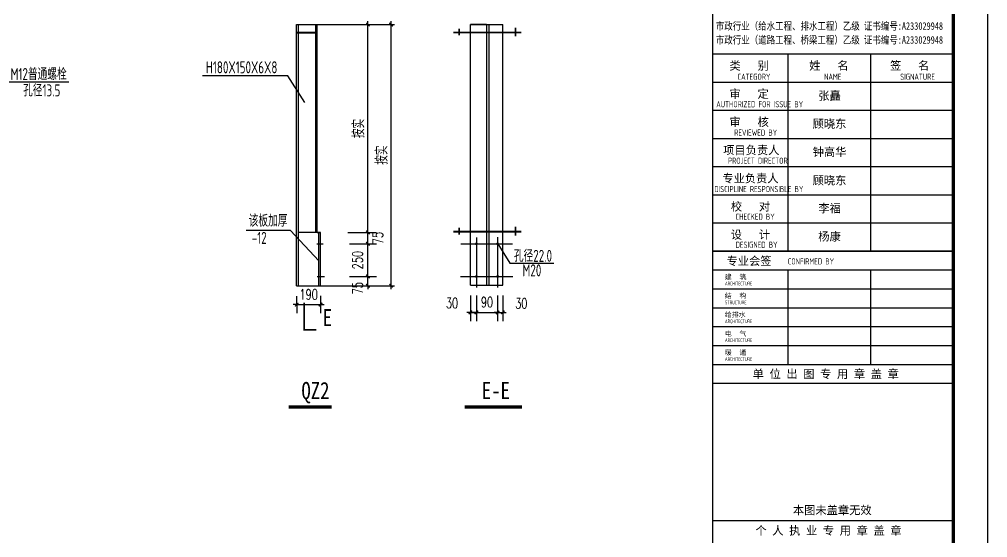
# Model space of a CAD drawing. Extents: x 492302 to 683319, y -252071 to 755100.
# Drawn here: x 549251 to 577425, y -237333 to -222247 of the extents above; entities that cross this region are included whole.
import ezdxf

# ---------------------------------------------------------------- set-up
doc = ezdxf.new("R2010")
doc.units = 0
doc.header["$LTSCALE"] = 1000
doc.header["$MEASUREMENT"] = 0
doc.layers.get('Defpoints').update_dxf_attribs({"color": 250})
doc.layers.add('10', color=7, linetype='Continuous', lineweight=35)
for name, color, linetype in [('3T_WOOD', 21, 'Continuous'), ('PUB_DIM', 171, 'Continuous'), ('PUB_TEXT', 7, 'Continuous'), ('PUB_TITLE', 171, 'Continuous'), ('TK', 4, 'Continuous'), ('水平支撑', 4, 'Continuous')]:
    doc.layers.add(name, color=color, linetype=linetype)
doc.styles.add('-宋体', font='', dxfattribs={"width": 0.8})
doc.styles.add('DIM_FONT', font='SIMPLEX', dxfattribs={"width": 0.7, "bigfont": 'GBCBIG'})
doc.styles.add('TSSD_Dimension', font='Tssdeng.shx', dxfattribs={"width": 0.7, "bigfont": 'hztxt.shx'})
doc.styles.add('TSSD_REIN', font='tssdeng.shx', dxfattribs={"width": 0.7, "bigfont": 'tssdchn.shx'})
doc.styles.add('图签宋体', font='', dxfattribs={"height": 300})
doc.styles.get('-宋体').set_extended_font_data('SimSun')
doc.styles.get('图签宋体').set_extended_font_data('NSimSun')
doc.dimstyles.new('DIMN', dxfattribs={"dimtxt": 300, "dimasz": 100, "dimexe": 250, "dimexo": 300, "dimgap": 150, "dimtad": 1, "dimdec": 0, "dimzin": 0, "dimdsep": 46, "dimtxsty": 'DIM_FONT', "dimblk": 'ARCHTICK', "dimcen": 0.09, "dimclrt": 7, "dimazin": 2, "dimtfac": 1, "dimtdec": 0, "dimtix": 1, "dimtmove": 2, "dimatfit": 3, "dimfxl": 0, "dimtolj": 1, "dimtzin": 0, "dimarcsym": 0})
doc.dimstyles.new('TSSD_20_100', dxfattribs={"dimtxt": 350, "dimasz": 100, "dimexe": 100, "dimexo": 250, "dimgap": 100, "dimtad": 1, "dimdec": 0, "dimlfac": 0.2, "dimzin": 0, "dimdsep": 46, "dimtxsty": 'TSSD_Dimension', "dimblk": 'ARCHTICK', "dimblk1": 'ARCHTICK', "dimblk2": 'ARCHTICK', "dimcen": 0, "dimdle": 100, "dimclrt": 7, "dimadec": 0, "dimazin": 0, "dimtfac": 1, "dimtdec": 0, "dimtix": 1, "dimtmove": 2, "dimatfit": 3, "dimfxl": 0, "dimtolj": 1, "dimtzin": 0, "dimarcsym": 0})

# ---------------------------------------------------------------- blocks, each defined once
blk = doc.blocks.new('_ArchTick')
at = {"color": 0, "linetype": 'ByBlock', "const_width": 0.4}
blk.add_lwpolyline([(-0.5, -0.5), (0.5, 0.5)], dxfattribs=at)
blk = doc.blocks.new('*D1378')
at = {"layer": 'Defpoints', "color": 0}
for p in [(557370, -222399), (560069, -222399), (557370, -229999)]:
    blk.add_point(p, dxfattribs=at)
at = {"layer": 'PUB_DIM', "color": 0, "lineweight": -2}
for p, q in [((557620, -222399), (560169, -222399)), ((560069, -230099), (560069, -222299)), ((557620, -229999), (560169, -229999))]:
    blk.add_line(p, q, dxfattribs=at)
at = {"layer": 'PUB_DIM', "color": 0, "lineweight": -2, "xscale": 100, "yscale": 100, "zscale": 100}
for p, rotation in [((560069, -222399), 90), ((560069, -229999), 270)]:
    blk.add_blockref('_ArchTick', p, dxfattribs=dict(at, rotation=rotation))
at = {"layer": 'PUB_DIM', "color": 7, "insert": (559794, -226199), "char_height": 350, "attachment_point": 5, "rotation": 90, "style": 'TSSD_Dimension'}
blk.add_mtext('\\A1;按实', dxfattribs=at)
blk = doc.blocks.new('*D1386')
at = {"layer": 'Defpoints', "color": 0}
for p in [(557319, -230000), (558015, -229999), (558016, -230551)]:
    blk.add_point(p, dxfattribs=at)
at = {"layer": 'PUB_DIM', "color": 0, "lineweight": -2}
for p, q in [((557319, -230300), (557320, -230801)), ((558016, -230299), (558016, -230801)), ((557320, -230551), (557220, -230551)), ((557320, -230551), (558016, -230551)), ((558016, -230551), (558116, -230550))]:
    blk.add_line(p, q, dxfattribs=at)
at = {"layer": 'PUB_DIM', "color": 0, "lineweight": -2, "xscale": 100, "yscale": 100, "zscale": 100}
for p, rotation in [((557320, -230551), 0.06070544370160746), ((558016, -230551), 180.0607054437016)]:
    blk.add_blockref('_ArchTick', p, dxfattribs=dict(at, rotation=rotation))
at = {"layer": 'PUB_DIM', "color": 7, "insert": (557668, -230251), "char_height": 300, "attachment_point": 5, "rotation": 0.0607, "style": 'DIM_FONT'}
blk.add_mtext('\\A1;190', dxfattribs=at)
blk = doc.blocks.new('*D1388')
at = {"layer": 'Defpoints', "color": 0}
for p in [(558557, -222399), (559394, -222399), (558557, -228446)]:
    blk.add_point(p, dxfattribs=at)
at = {"layer": 'PUB_DIM', "color": 0, "lineweight": -2}
for p, q in [((558807, -222399), (559494, -222399)), ((559394, -228546), (559394, -222299)), ((558807, -228446), (559494, -228446))]:
    blk.add_line(p, q, dxfattribs=at)
at = {"layer": 'PUB_DIM', "color": 0, "lineweight": -2, "xscale": 100, "yscale": 100, "zscale": 100}
for p, rotation in [((559394, -222399), 90), ((559394, -228446), 270)]:
    blk.add_blockref('_ArchTick', p, dxfattribs=dict(at, rotation=rotation))
at = {"layer": 'PUB_DIM', "color": 7, "insert": (559119, -225423), "char_height": 350, "attachment_point": 5, "rotation": 90, "style": 'TSSD_Dimension'}
blk.add_mtext('\\A1;按实', dxfattribs=at)
blk = doc.blocks.new('*D1389')
at = {"layer": 'Defpoints', "color": 0}
for p in [(558557, -228446), (559394, -228446), (558557, -228779)]:
    blk.add_point(p, dxfattribs=at)
at = {"layer": 'PUB_DIM', "color": 0, "lineweight": -2}
for p, q in [((558857, -228446), (559644, -228446)), ((559394, -228779), (559394, -228446)), ((558857, -228779), (559644, -228779))]:
    blk.add_line(p, q, dxfattribs=at)
at = {"layer": 'PUB_DIM', "color": 0, "lineweight": -2, "xscale": 100, "yscale": 100, "zscale": 100}
for p, rotation in [((559394, -228446), 90), ((559394, -228779), 270)]:
    blk.add_blockref('_ArchTick', p, dxfattribs=dict(at, rotation=rotation))
at = {"layer": 'PUB_DIM', "color": 7, "insert": (559682, -228613), "char_height": 300, "attachment_point": 5, "rotation": 90, "style": 'DIM_FONT'}
blk.add_mtext('\\A1;75', dxfattribs=at)
blk = doc.blocks.new('*D1390')
at = {"layer": 'Defpoints', "color": 0}
for p in [(562549, -229985), (563167, -229985), (563167, -230777)]:
    blk.add_point(p, dxfattribs=at)
at = {"layer": 'PUB_DIM', "color": 0, "lineweight": -2}
for p, q in [((562549, -230285), (562549, -231027)), ((563167, -230285), (563167, -231027)), ((562549, -230777), (562449, -230777)), ((562549, -230777), (563167, -230777)), ((563167, -230777), (563267, -230777))]:
    blk.add_line(p, q, dxfattribs=at)
at = {"layer": 'PUB_DIM', "color": 0, "lineweight": -2, "xscale": 100, "yscale": 100, "zscale": 100}
blk.add_blockref('_ArchTick', (562549, -230777), dxfattribs=at)
at = {"layer": 'PUB_DIM', "color": 0, "lineweight": -2, "xscale": 100, "yscale": 100, "zscale": 100, "rotation": 180}
blk.add_blockref('_ArchTick', (563167, -230777), dxfattribs=at)
at = {"layer": 'PUB_DIM', "color": 7, "insert": (562858, -230477), "char_height": 300, "attachment_point": 5, "style": 'DIM_FONT'}
blk.add_mtext('\\A1;90', dxfattribs=at)
blk = doc.blocks.new('*D1391')
at = {"layer": 'Defpoints', "color": 0}
for p in [(563167, -229985), (563320, -229985), (563320, -230777)]:
    blk.add_point(p, dxfattribs=at)
at = {"layer": 'PUB_DIM', "color": 0, "lineweight": -2}
for p, q in [((563167, -230285), (563167, -231027)), ((563320, -230285), (563320, -231027)), ((563167, -230777), (563067, -230777)), ((563167, -230777), (563320, -230777)), ((563320, -230777), (563420, -230777))]:
    blk.add_line(p, q, dxfattribs=at)
at = {"layer": 'PUB_DIM', "color": 0, "lineweight": -2, "xscale": 100, "yscale": 100, "zscale": 100}
blk.add_blockref('_ArchTick', (563167, -230777), dxfattribs=at)
at = {"layer": 'PUB_DIM', "color": 0, "lineweight": -2, "xscale": 100, "yscale": 100, "zscale": 100, "rotation": 180}
blk.add_blockref('_ArchTick', (563320, -230777), dxfattribs=at)
at = {"layer": 'PUB_DIM', "color": 7, "insert": (563857, -230516), "char_height": 300, "attachment_point": 5, "style": 'DIM_FONT'}
blk.add_mtext('\\A1;30', dxfattribs=at)
blk = doc.blocks.new('*D1392')
at = {"layer": 'Defpoints', "color": 0}
for p in [(558557, -228779), (559394, -228779), (558557, -229729)]:
    blk.add_point(p, dxfattribs=at)
at = {"layer": 'PUB_DIM', "color": 0, "lineweight": -2}
for p, q in [((558857, -228779), (559644, -228779)), ((559394, -229729), (559394, -228779)), ((558857, -229729), (559644, -229729))]:
    blk.add_line(p, q, dxfattribs=at)
at = {"layer": 'PUB_DIM', "color": 0, "lineweight": -2, "xscale": 100, "yscale": 100, "zscale": 100}
for p, rotation in [((559394, -228779), 90), ((559394, -229729), 270)]:
    blk.add_blockref('_ArchTick', p, dxfattribs=dict(at, rotation=rotation))
at = {"layer": 'PUB_DIM', "color": 7, "insert": (559094, -229254), "char_height": 300, "attachment_point": 5, "rotation": 90, "style": 'DIM_FONT'}
blk.add_mtext('\\A1;250', dxfattribs=at)
blk = doc.blocks.new('*D1393')
at = {"layer": 'Defpoints', "color": 0}
for p in [(558557, -229729), (559394, -229729), (558557, -229999)]:
    blk.add_point(p, dxfattribs=at)
at = {"layer": 'PUB_DIM', "color": 0, "lineweight": -2}
for p, q in [((558857, -229729), (559644, -229729)), ((559394, -229729), (559394, -229629)), ((559394, -229999), (559394, -229729)), ((558857, -229999), (559644, -229999)), ((559394, -229999), (559394, -230099))]:
    blk.add_line(p, q, dxfattribs=at)
at = {"layer": 'PUB_DIM', "color": 0, "lineweight": -2, "xscale": 100, "yscale": 100, "zscale": 100}
for p, rotation in [((559394, -229729), 270), ((559394, -229999), 90)]:
    blk.add_blockref('_ArchTick', p, dxfattribs=dict(at, rotation=rotation))
at = {"layer": 'PUB_DIM', "color": 7, "insert": (559094, -230074), "char_height": 300, "attachment_point": 5, "rotation": 90, "style": 'DIM_FONT'}
blk.add_mtext('\\A1;75', dxfattribs=at)
blk = doc.blocks.new('*D1394')
at = {"layer": 'Defpoints', "color": 0}
for p in [(562373, -229985), (562549, -229985), (562549, -230777)]:
    blk.add_point(p, dxfattribs=at)
at = {"layer": 'PUB_DIM', "color": 0, "lineweight": -2}
for p, q in [((562373, -230285), (562373, -231027)), ((562549, -230285), (562549, -231027)), ((562373, -230777), (562273, -230777)), ((562373, -230777), (562549, -230777)), ((562549, -230777), (562649, -230777))]:
    blk.add_line(p, q, dxfattribs=at)
at = {"layer": 'PUB_DIM', "color": 0, "lineweight": -2, "xscale": 100, "yscale": 100, "zscale": 100}
blk.add_blockref('_ArchTick', (562373, -230777), dxfattribs=at)
at = {"layer": 'PUB_DIM', "color": 0, "lineweight": -2, "xscale": 100, "yscale": 100, "zscale": 100, "rotation": 180}
blk.add_blockref('_ArchTick', (562549, -230777), dxfattribs=at)
at = {"layer": 'PUB_DIM', "color": 7, "insert": (561841, -230503), "char_height": 300, "attachment_point": 5, "style": 'DIM_FONT'}
blk.add_mtext('\\A1;30', dxfattribs=at)
blk = doc.blocks.new('GeYuanFrame_33718775', base_point=(20.09, 4.53))
at = {"layer": 'PUB_TITLE'}
for points in [[(803.09, 235.33), (803.09, 292.73)], [(827.09, 235.33), (827.09, 292.73)], [(803.09, 202.33), (803.09, 229.83)], [(827.09, 202.33), (827.09, 229.83)]]:
    blk.add_lwpolyline(points, dxfattribs=at)
at = {"layer": 'TK'}
for p, q in [((781.09, 284.53), (851.09, 284.53)), ((781.09, 276.33), (851.09, 276.33)), ((781.09, 268.13), (851.09, 268.13)), ((781.09, 259.93), (851.09, 259.93)), ((781.09, 251.73), (851.09, 251.73)), ((781.09, 243.53), (851.09, 243.53)), ((781.09, 235.33), (851.09, 235.33)), ((781.09, 235.33), (851.09, 235.33))]:
    blk.add_line(p, q, dxfattribs=at)
blk.add_lwpolyline([(20.09, 4.53), (20.09, 598.53), (861.09, 598.53), (861.09, 4.53)], close=True, dxfattribs=at)
at = {"layer": 'TK', "const_width": 1}
blk.add_lwpolyline([(45.09, 588.53), (851.09, 588.53), (851.09, 14.53), (45.09, 14.53)], close=True, dxfattribs=at)
at = {"layer": 'TK'}
for points, const_width in [([(781.09, 588.53), (781.09, 14.53)], 0.4), ([(781.09, 292.73), (851.09, 292.73)], 0.35), ([(781.09, 292.73), (851.09, 292.73)], 0.35), ([(781.09, 235.33), (851.09, 235.33)], 0.35), ([(781.09, 202.33), (851.09, 202.33)], 0.35), ([(781.09, 156.83), (851.09, 156.83)], 0.35)]:
    blk.add_lwpolyline(points, dxfattribs=dict(at, const_width=const_width))
for points in [[(781.09, 292.73), (851.09, 292.73)], [(781.09, 235.33), (851.09, 235.33)], [(781.09, 229.83), (851.09, 229.83)], [(781.09, 224.33), (851.09, 224.33)], [(781.09, 218.83), (851.09, 218.83)], [(781.09, 213.33), (851.09, 213.33)], [(781.09, 207.83), (851.09, 207.83)], [(781.09, 202.33), (851.09, 202.33)], [(781.09, 196.83), (851.09, 196.83)]]:
    blk.add_lwpolyline(points, dxfattribs=at)
for s, height, style, width, p in [('市政行业（给水工程、排水工程）乙级 证书编号:A233029948', 2.2, '-宋体', 0.8, (782, 299.74)), ('市政行业（道路工程、桥梁工程）乙级 证书编号:A233029948', 2.2, '-宋体', 0.8, (782, 295.69)), ('CATEGORY', 1.8, 'TSSD_REIN', 0.7, (788.32, 285.17)), ('NAME', 1.8, 'TSSD_REIN', 0.7, (813.51, 285.17)), ('SIGNATURE', 1.8, 'TSSD_REIN', 0.7, (835.66, 285.17)), ('AUTHORIZED FOR ISSUE BY', 1.8, 'TSSD_REIN', 0.7, (782.12, 277.17)), ('REVIEWED BY', 1.8, 'TSSD_REIN', 0.7, (787.36, 268.91)), ('PROJECT DIRECTOR', 1.8, 'TSSD_REIN', 0.7, (785.55, 260.74)), ('DISCIPLINE RESPONSIBLE BY', 1.8, 'TSSD_REIN', 0.7, (781.57, 252.48)), ('CHECKED BY', 1.8, 'TSSD_REIN', 0.7, (787.75, 244.44)), ('DESIGNED BY', 1.8, 'TSSD_REIN', 0.7, (787.76, 236.27)), ('CONFIRMED BY', 1.8, 'TSSD_REIN', 0.7, (802.94, 231.42)), ('ARCHITECTURE', 1.08, 'TSSD_REIN', 0.7, (784.65, 225.34)), ('STRUCTURE', 1.08, 'TSSD_REIN', 0.7, (784.65, 219.84)), ('ARCHITECTURE', 1.08, 'TSSD_REIN', 0.7, (784.65, 214.34)), ('ARCHITECTURE', 1.08, 'TSSD_REIN', 0.7, (784.65, 208.84)), ('ARCHITECTURE', 1.08, 'TSSD_REIN', 0.7, (784.65, 203.34))]:
    blk.add_text(s, height=height, dxfattribs=dict(at, style=style, width=width)).set_placement(p)
at = {"layer": 'TK', "style": '图签宋体'}
for s, height, p in [('类   别', 2.4, (785.97, 288.09)), ('姓   名', 2.4, (809.2, 288.09)), ('签   名', 2.4, (832.68, 288.09)), ('审   定', 2.4, (785.97, 279.89)), ('审   核', 2.4, (785.97, 271.69)), ('项目负责人', 2.4, (784.13, 263.49)), ('专业负责人', 2.4, (783.89, 255.29)), ('校   对', 2.4, (786.38, 247.09)), ('设   计', 2.4, (786.36, 238.89)), ('专业会签', 2.4, (785.12, 231.24)), ('建  筑', 1.44, (784.61, 227.11)), ('结  构', 1.44, (784.61, 221.61)), ('给排水', 1.44, (784.61, 216.11)), ('电  气', 1.44, (784.61, 210.61)), ('暖  通', 1.44, (784.61, 205.11)), ('单 位 出 图 专 用 章 盖 章', 2.4, (792.72, 198.35)), ('本图未盖章无效', 2.4, (804.43, 158.7)), ('个 人 执 业 专 用 章 盖 章', 2.4, (793.52, 152.77))]:
    blk.add_text(s, height=height, dxfattribs=at).set_placement(p)
at = {"layer": 'TK', "char_height": 2.4, "width": 24, "attachment_point": 5, "style": '图签宋体'}
for s, insert in [('张矗', (815.09, 280.4)), ('顾晓东', (815.09, 272.23)), ('钟高华', (815.09, 264.03)), ('顾晓东', (815.09, 255.76)), ('李福', (815.09, 247.63)), ('杨康', (815.09, 239.43))]:
    blk.add_mtext(s, dxfattribs=dict(at, insert=insert))

msp = doc.modelspace()

# ---------------------------------------------------------------- linework, layer by layer
at = {"layer": '10'}
for p, q in [((557919.1, -222629.3, 400), (557319.1, -222629.3, 400)), ((557919.1, -222638.8, 400), (557319.1, -222638.8, 400))]:
    msp.add_line(p, q, dxfattribs=at)
at = {"layer": 'PUB_DIM'}
msp.add_line((558015.4, -228446.3), (557369.6, -228446.3), dxfattribs=at)
at = {"layer": '水平支撑'}
for p, q in [((557319.1, -228408.9), (557319.1, -222398.8)), ((557319.1, -222398.8), (557919.1, -222398.8)), ((557369.6, -228400.9), (557369.6, -222398.8)), ((557877, -228446.3), (557877, -222398.8)), ((557919.1, -228446.3), (557919.1, -222398.8)), ((562373.1, -229985.1), (562373.1, -222396.1)), ((562846.4, -222396.1), (562373.1, -222396.1)), ((562373.1, -222396.1), (563319.7, -222396.1)), ((562846.4, -222396.1), (562846.4, -229985.1)), ((562908.1, -222396.1), (562908.1, -229985.1)), ((563319.7, -229985.1), (563319.7, -222396.1)), ((557067.4, -223887.1), (554583.1, -223887.1)), ((557553.2, -224670), (557067.4, -223887.1)), ((548804.8, -224064.1), (550694.1, -224064.1)), ((557138.6, -228395.2), (555855.1, -228395.2)), ((557964.9, -229276.8), (557138.6, -228395.2)), ((557319.1, -229998.8), (557319.1, -228408.9)), ((557369.6, -229998.8), (557369.6, -228400.9)), ((557919.1, -228446.3), (558015.4, -228446.3)), ((557964.9, -229998.8), (557964.9, -228446.3)), ((558015.4, -229998.8), (558015.4, -228446.3)), ((562549, -228594.2), (562549, -230054)), ((563167.3, -228590.8), (563167.3, -230054)), ((562094.5, -228781.6), (563602, -228781.6)), ((563169.3, -228778.8), (563518.9, -229344.7)), ((563518.9, -229344.7), (564805.3, -229344.7)), ((562090.9, -229731.2), (563607.2, -229731.2)), ((557319.1, -229998.8, 400), (558015.4, -229998.8)), ((562373.1, -229985.1), (563319.7, -229985.1))]:
    msp.add_line(p, q, dxfattribs=at)
for points, const_width in [([(562051.9, -222513.6), (562051.9, -222715.8)], 50), ([(563684.8, -222484.7), (563684.8, -222744.7)], 50), ([(561878.5, -222629.1), (563858.2, -222629.1)], 50), ([(561878.5, -228426.1), (563858.2, -228426.1)], 50), ([(562051.9, -228310.6), (562051.9, -228512.8)], 50), ([(563684.8, -228281.7), (563684.8, -228541.6)], 50), ([(557539.8, -230489.4), (557539.8, -231280.9), (557894.8, -231280.9)], 50), ([(557086.9, -233532.8), (558339.2, -233532.8)], 100), ([(562204.2, -233532.8), (563879.1, -233532.8)], 100)]:
    msp.add_lwpolyline(points, dxfattribs=dict(at, const_width=const_width))
at = {"layer": '水平支撑', "const_width": 39.8}
for points in [[(562528.8, -228781.6, 1), (562569.1, -228781.6, 1)], [(563147.2, -228781.6, 1), (563187.4, -228781.6, 1)], [(562528.8, -229731.2, 1), (562569.1, -229731.2, 1)], [(563147.2, -229731.2, 1), (563187.4, -229731.2, 1)]]:
    msp.add_lwpolyline(points, format="xyb", close=True, dxfattribs=at)
at = {"layer": '水平支撑'}
for points in [[(557902.5, -228779.4), (558089.7, -228779.4)], [(557916.9, -229729.2), (558125.7, -229729.2)]]:
    msp.add_lwpolyline(points, dxfattribs=at)

# ---------------------------------------------------------------- block references
at = {"layer": '3T_WOOD', "xscale": 100, "yscale": 100, "zscale": 100}
msp.add_blockref('GeYuanFrame_33718775', (493324.9, -252071.2), dxfattribs=at)

# ---------------------------------------------------------------- texts
at = {"layer": 'PUB_TEXT'}
for s, height, style, width, p in [('M12普通螺栓', 350, 'TSSD_REIN', 0.7, (548996.2, -224013.5)), ('H180X150X6X8', 350, 'TSSD_REIN', 0.7, (554678.3, -223817.8)), ('孔径13.5', 350, 'TSSD_REIN', 0.7, (549360.4, -224488.8)), ('该板加厚', 350, 'TSSD_REIN', 0.7, (555924.4, -228281.4)), ('-12', 350, 'TSSD_REIN', 0.7, (556012.6, -228783.8)), ('孔径22.0', 350, 'TSSD_REIN', 0.7, (563639.3, -229305.1)), ('M20', 350, 'TSSD_REIN', 0.7, (563891.2, -229727.3)), ('E', 500, '-宋体', 0.8, (558077.9, -231177)), ('QZ2', 500, '-宋体', 0.8, (557457.8, -233301)), ('E-E', 500, '-宋体', 0.8, (562707.1, -233301))]:
    msp.add_text(s, height=height, dxfattribs=dict(at, style=style, width=width)).set_placement(p)

# ---------------------------------------------------------------- dimensions: what is measured, and where the dimension line sits
at = {"layer": 'PUB_DIM'}
for p1, p2, distance, text, dimstyle, picture, middle in [((557369.6, -229998.8), (557369.6, -222398.8), -2699.8, '按实', 'TSSD_20_100', '*D1378', (559794.4, -226198.8)), ((558556.7, -228446.3), (558556.7, -222398.8), -837, '按实', 'TSSD_20_100', '*D1388', (559118.7, -225422.6)), ((558556.7, -229729.2), (558556.7, -228779.4), -837, '250', 'DIMN', '*D1392', (559093.7, -229254.3)), ((557319.1, -229999.6), (558015.4, -229998.8), -551.7, '190', 'DIMN', '*D1386', (557667.5, -230250.9)), ((562549, -229985.1), (563167.3, -229985.1), -791.4, '90', 'DIMN', '*D1390', (562858.1, -230476.5))]:
    dim = msp.add_aligned_dim(p1=p1, p2=p2, distance=distance, text=text, dimstyle=dimstyle, dxfattribs=at)
    dim.commit()
    dim.dimension.update_dxf_attribs({"geometry": picture, "text_midpoint": middle})
for base, p1, p2, angle, text, picture, middle in [((559393.7, -228446.3), (558556.7, -228779.4), (558556.7, -228446.3), 90, '75', '*D1389', (559681.7, -228612.8)), ((559393.7, -229729.2), (558556.7, -229998.8), (558556.7, -229729.2), 90, '75', '*D1393', (559093.7, -230074.3)), ((562549, -230776.5), (562373.1, -229985.1), (562549, -229985.1), 0, '30', '*D1394', (561841.1, -230503)), ((563319.7, -230776.5), (563167.3, -229985.1), (563319.7, -229985.1), 360, '30', '*D1391', (563857.4, -230516.3))]:
    dim = msp.add_linear_dim(base=base, p1=p1, p2=p2, angle=angle, text=text, dimstyle='DIMN', dxfattribs=at)
    dim.commit()
    dim.dimension.update_dxf_attribs({"geometry": picture, "text_midpoint": middle, "dimtype": 161})

doc.saveas('drawing.dxf')
